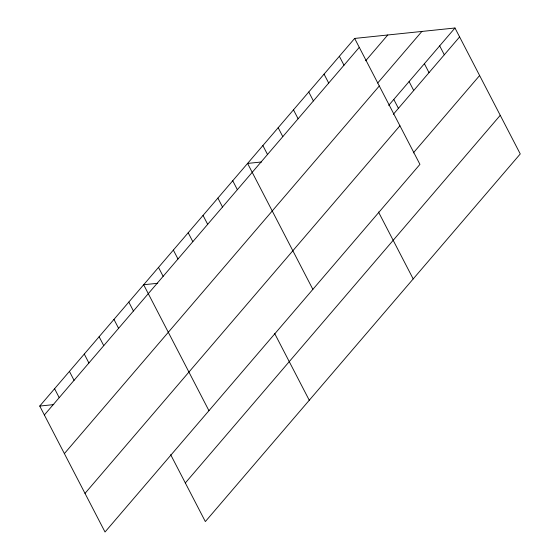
<?xml version="1.0" encoding="UTF-8"?>
<svg xmlns="http://www.w3.org/2000/svg" width="560" height="560" viewBox="0 0 560 560"><rect width="100%" height="100%" fill="white"/><g stroke="black" fill="none" stroke-linecap="round" stroke-linejoin="round"><path stroke-width="0.84" d="M354.655 38.43L419.937 164.367L105.021 532L39.739 406.056L354.655 38.43L454.979 28L520.261 153.944L205.345 521.57L170.653 454.65M44.366 414.981L359.282 47.355M365.666 60.781L387.765 34.986M377.685 83.027L421.876 31.444M64.379 453.6L379.302 85.967M388.696 105.378L454.979 28M393.323 114.303L459.606 36.925M85.008 493.381L399.924 125.755M413.336 152.915L479.619 75.537M185.325 482.958L500.241 115.325M261.653 161.959L247.583 163.422L312.865 289.366M157.731 283.276L143.661 284.739L208.943 410.683M39.739 406.056L53.809 404.6M439.684 45.857L444.311 54.782M424.389 63.714L429.009 72.639M409.094 81.571L413.714 90.496M393.792 99.428L398.419 108.346M339.36 56.287L343.987 65.205M324.065 74.144L328.692 83.062M378.497 212.009L413.189 278.936M308.77 91.994L313.397 100.919M293.475 109.851L298.102 118.776M278.18 127.708L282.8 136.633M262.885 145.565L267.505 154.49M232.736 180.754L237.363 189.679M217.896 198.086L222.516 207.011M274.575 333.326L309.267 400.253M203.049 215.418L207.676 224.343M188.202 232.75L192.829 241.668M173.355 250.082L177.982 259M158.508 267.407L163.135 276.332M128.814 302.071L133.441 310.996M113.967 319.403L118.594 328.328M99.127 336.735L103.747 345.66M84.28 354.067L88.907 362.992M69.433 371.399L74.06 380.324M54.586 388.731L59.213 397.649"/></g></svg>
